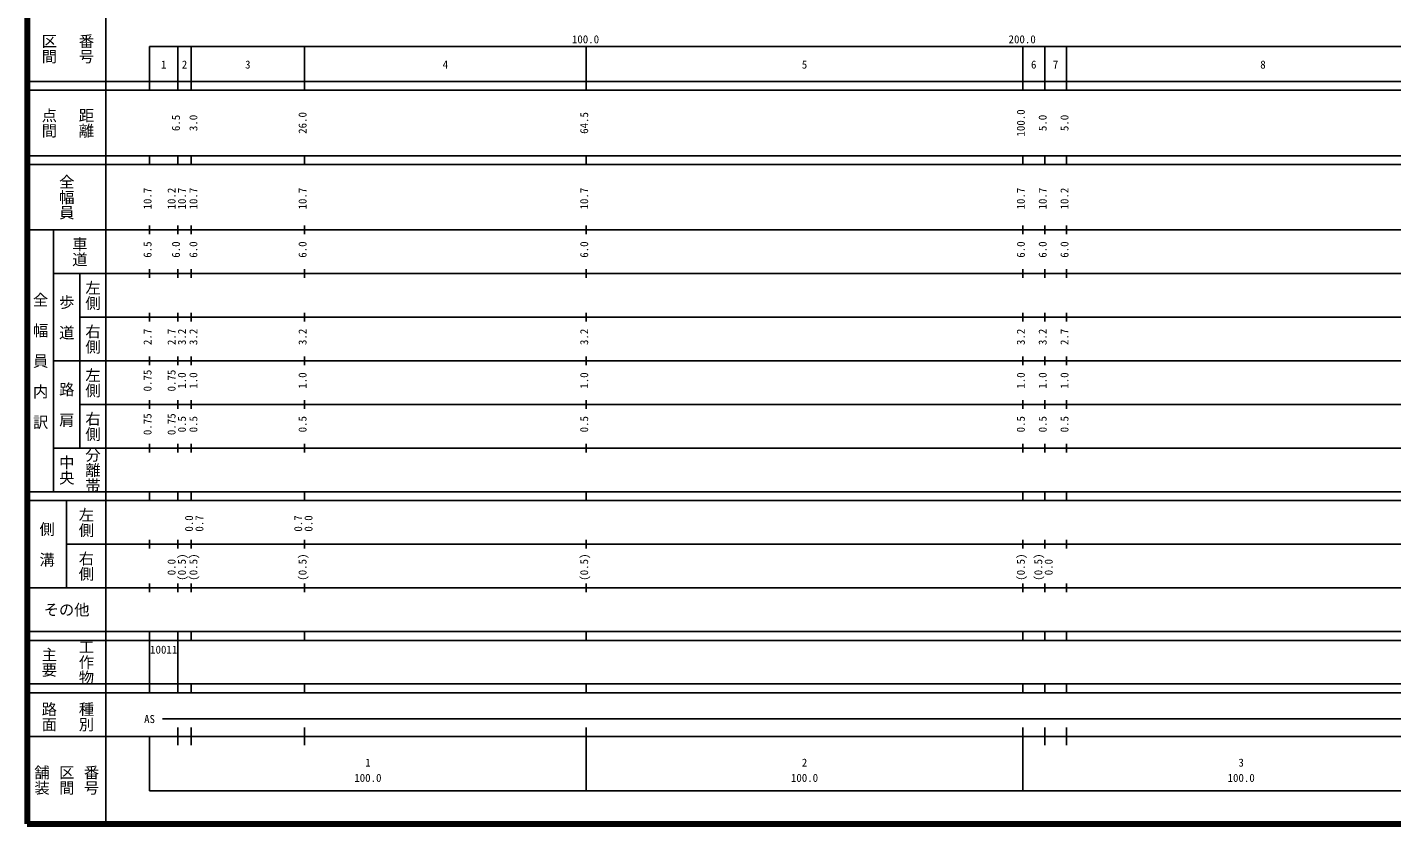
# Model space of a CAD drawing. Units: millimetres on the paper, enlarged 1000 times. Extents: x 40000 to 680000, y 20000 to 380000.
# Drawn here: x 40000 to 352480, y 20000 to 202409 of the extents above; entities that cross this region are included whole.
import ezdxf
from ezdxf.enums import TextEntityAlignment as Align

# ---------------------------------------------------------------- set-up
doc = ezdxf.new("R2010")
doc.units = ezdxf.units.MM
doc.header["$LTSCALE"] = 1000
doc.layers.add('S-TTL', color=2, linetype='Continuous', lineweight=140)
doc.layers.add('S-TTL-BAND', color=7, linetype='Continuous', lineweight=25)
doc.styles.add('@ＭＳ ゴシック', font='')
doc.styles.add('ＭＳ ゴシック', font='')
doc.styles.get('@ＭＳ ゴシック').set_extended_font_data('@MS Gothic')
doc.styles.get('ＭＳ ゴシック').set_extended_font_data('MS Gothic')

msp = doc.modelspace()

# ---------------------------------------------------------------- linework, layer by layer
at = {"layer": 'S-TTL'}
for p, q in [((40000, 380000), (40000, 20000)), ((40000, 20000), (680000, 20000))]:
    msp.add_line(p, q, dxfattribs=at)
at = {"layer": 'S-TTL-BAND'}
for p, q in [((58000, 370000), (58000, 20000)), ((68000, 198000), (579000, 198000)), ((68000, 198000), (68000, 188000)), ((74500, 188000), (74500, 198000)), ((77500, 188000), (77500, 198000)), ((103500, 188000), (103500, 198000)), ((168000, 188000), (168000, 198000)), ((268000, 188000), (268000, 198000)), ((273000, 188000), (273000, 198000)), ((278000, 188000), (278000, 198000)), ((40000, 190000), (579000, 190000)), ((40000, 188000), (579000, 188000)), ((40000, 173000), (579000, 173000)), ((68000, 171000), (68000, 173000)), ((74500, 171000), (74500, 173000)), ((77500, 171000), (77500, 173000)), ((103500, 171000), (103500, 173000)), ((168000, 171000), (168000, 173000)), ((268000, 171000), (268000, 173000)), ((273000, 171000), (273000, 173000)), ((278000, 171000), (278000, 173000)), ((40000, 171000), (579000, 171000)), ((68000, 155000), (68000, 157000)), ((74500, 155000), (74500, 157000)), ((77500, 155000), (77500, 157000)), ((103500, 155000), (103500, 157000)), ((168000, 155000), (168000, 157000)), ((268000, 155000), (268000, 157000)), ((273000, 155000), (273000, 157000)), ((278000, 155000), (278000, 157000)), ((40000, 156000), (579000, 156000)), ((46000, 96000), (46000, 156000)), ((68000, 145000), (68000, 147000)), ((74500, 145000), (74500, 147000)), ((77500, 145000), (77500, 147000)), ((103500, 145000), (103500, 147000)), ((168000, 145000), (168000, 147000)), ((268000, 145000), (268000, 147000)), ((273000, 145000), (273000, 147000)), ((278000, 145000), (278000, 147000)), ((46000, 146000), (579000, 146000)), ((52000, 146000), (52000, 106000)), ((52000, 136000), (579000, 136000)), ((68000, 135000), (68000, 137000)), ((74500, 135000), (74500, 137000)), ((77500, 135000), (77500, 137000)), ((103500, 135000), (103500, 137000)), ((168000, 135000), (168000, 137000)), ((268000, 135000), (268000, 137000)), ((273000, 135000), (273000, 137000)), ((278000, 135000), (278000, 137000)), ((46000, 126000), (579000, 126000)), ((68000, 125000), (68000, 127000)), ((74500, 125000), (74500, 127000)), ((77500, 125000), (77500, 127000)), ((103500, 125000), (103500, 127000)), ((168000, 125000), (168000, 127000)), ((268000, 125000), (268000, 127000)), ((273000, 125000), (273000, 127000)), ((278000, 125000), (278000, 127000)), ((52000, 116000), (579000, 116000)), ((68000, 115000), (68000, 117000)), ((74500, 115000), (74500, 117000)), ((77500, 115000), (77500, 117000)), ((103500, 115000), (103500, 117000)), ((168000, 115000), (168000, 117000)), ((268000, 115000), (268000, 117000)), ((273000, 115000), (273000, 117000)), ((278000, 115000), (278000, 117000)), ((68000, 105000), (68000, 107000)), ((74500, 105000), (74500, 107000)), ((77500, 105000), (77500, 107000)), ((103500, 105000), (103500, 107000)), ((168000, 105000), (168000, 107000)), ((268000, 105000), (268000, 107000)), ((273000, 105000), (273000, 107000)), ((278000, 105000), (278000, 107000)), ((46000, 106000), (579000, 106000)), ((40000, 96000), (579000, 96000)), ((40000, 94000), (579000, 94000)), ((49000, 94000), (49000, 74000)), ((68000, 94000), (68000, 96000)), ((74500, 94000), (74500, 96000)), ((77500, 94000), (77500, 96000)), ((103500, 94000), (103500, 96000)), ((168000, 94000), (168000, 96000)), ((268000, 94000), (268000, 96000)), ((273000, 94000), (273000, 96000)), ((278000, 94000), (278000, 96000)), ((68000, 83000), (68000, 85000)), ((74500, 83000), (74500, 85000)), ((77500, 83000), (77500, 85000)), ((103500, 83000), (103500, 85000)), ((168000, 83000), (168000, 85000)), ((268000, 83000), (268000, 85000)), ((273000, 83000), (273000, 85000)), ((278000, 83000), (278000, 85000)), ((49000, 84000), (579000, 84000)), ((68000, 73000), (68000, 75000)), ((74500, 73000), (74500, 75000)), ((77500, 73000), (77500, 75000)), ((103500, 73000), (103500, 75000)), ((168000, 73000), (168000, 75000)), ((268000, 73000), (268000, 75000)), ((273000, 73000), (273000, 75000)), ((278000, 73000), (278000, 75000)), ((40000, 74000), (579000, 74000)), ((40000, 64000), (579000, 64000)), ((68000, 62000), (68000, 64000)), ((74500, 62000), (74500, 64000)), ((77500, 62000), (77500, 64000)), ((103500, 62000), (103500, 64000)), ((168000, 62000), (168000, 64000)), ((268000, 62000), (268000, 64000)), ((273000, 62000), (273000, 64000)), ((278000, 62000), (278000, 64000)), ((40000, 62000), (579000, 62000)), ((68000, 52000), (68000, 62000)), ((74500, 52000), (74500, 62000)), ((40000, 52000), (579000, 52000)), ((40000, 50000), (579000, 50000)), ((68000, 50000), (68000, 52000)), ((74500, 50000), (74500, 52000)), ((77500, 50000), (77500, 52000)), ((103500, 50000), (103500, 52000)), ((168000, 50000), (168000, 52000)), ((268000, 50000), (268000, 52000)), ((273000, 50000), (273000, 52000)), ((278000, 50000), (278000, 52000)), ((71000, 44000), (565000, 44000)), ((74500, 38000), (74500, 42000)), ((77500, 38000), (77500, 42000)), ((103500, 38000), (103500, 42000)), ((168000, 27500), (168000, 42000)), ((268000, 27500), (268000, 42000)), ((273000, 38000), (273000, 42000)), ((278000, 38000), (278000, 42000)), ((40000, 40000), (579000, 40000)), ((68000, 40000), (68000, 27500)), ((68000, 27500), (579000, 27500))]:
    msp.add_line(p, q, dxfattribs=at)

# ---------------------------------------------------------------- texts
at = {"layer": 'S-TTL-BAND', "style": '@ＭＳ ゴシック'}
for s, p in [('区間', (45000, 197500)), ('番号', (53500, 197500)), ('点間', (45000, 180500)), ('距離', (53500, 180500)), ('全幅員', (49000, 163500)), ('車道', (52000, 151000)), ('左側', (55000, 141000)), ('全\u3000幅\u3000員\u3000内\u3000訳', (43000, 126000)), ('歩\u3000道', (49000, 136000)), ('右側', (55000, 131000)), ('左側', (55000, 121000)), ('路\u3000肩', (49000, 116000)), ('右側', (55000, 111000)), ('中央', (49000, 101000)), ('分離帯', (55000, 101000)), ('左側', (53500, 89000)), ('側\u3000溝', (44500, 84000)), ('右側', (53500, 79000)), ('主要', (45000, 57000)), ('工作物', (53500, 57000)), ('路面', (45000, 44500)), ('種別', (53500, 44500)), ('舗装', (43333, 30000)), ('区間', (49000, 30000)), ('番号', (54667, 30000))]:
    msp.add_text(s, height=2566, rotation=270, dxfattribs=at).set_placement(p, align=Align.MIDDLE_CENTER)
at = {"layer": 'S-TTL-BAND', "style": 'ＭＳ ゴシック'}
for s, p in [('100.0', (167844, 198195)), ('200.0', (267844, 198195)), ('1', (71250, 192405)), ('2', (76000, 192405)), ('3', (90500, 192405)), ('4', (135750, 192405)), ('5', (218000, 192405)), ('6', (270500, 192405)), ('7', (275500, 192405)), ('8', (323000, 192405)), ('AS', (68000, 42500)), ('1', (118000, 32523)), ('2', (218000, 32523)), ('3', (318000, 32523)), ('100.0', (118000, 29033)), ('100.0', (218000, 29033)), ('100.0', (318000, 29033))]:
    msp.add_text(s, height=1833, dxfattribs=at).set_placement(p, align=Align.BOTTOM_CENTER)
for s, p in [('6.5', (75500, 180500)), ('3.0', (79500, 180500)), ('26.0', (104500, 180500)), ('64.5', (169000, 180500)), ('100.0', (269000, 180500)), ('5.0', (274000, 180500)), ('5.0', (279000, 180500)), ('10.7', (69000, 163174)), ('10.2', (74500, 163174)), ('10.7', (76870, 163174)), ('10.7', (79500, 163174)), ('10.7', (104500, 163174)), ('10.7', (169000, 163174)), ('10.7', (269000, 163174)), ('10.7', (274000, 163174)), ('10.2', (279000, 163174)), ('6.5', (69000, 151500)), ('6.0', (75500, 151500)), ('6.0', (79500, 151500)), ('6.0', (104500, 151500)), ('6.0', (169000, 151500)), ('6.0', (269000, 151500)), ('6.0', (274000, 151500)), ('6.0', (279000, 151500)), ('2.7', (69000, 131500)), ('2.7', (74500, 131500)), ('3.2', (76870, 131500)), ('3.2', (79500, 131500)), ('3.2', (104500, 131500)), ('3.2', (169000, 131500)), ('3.2', (269000, 131500)), ('3.2', (274000, 131500)), ('2.7', (279000, 131500)), ('0.75', (69000, 121500)), ('0.75', (74500, 121500)), ('1.0', (76870, 121500)), ('1.0', (79500, 121500)), ('1.0', (104500, 121500)), ('1.0', (169000, 121500)), ('1.0', (269000, 121500)), ('1.0', (274000, 121500)), ('1.0', (279000, 121500)), ('0.75', (69000, 111500)), ('0.75', (74500, 111500)), ('0.5', (76870, 111500)), ('0.5', (79500, 111500)), ('0.5', (104500, 111500)), ('0.5', (169000, 111500)), ('0.5', (269000, 111500)), ('0.5', (274000, 111500)), ('0.5', (279000, 111500)), ('0.0', (78500, 88764)), ('0.7', (80870, 88764)), ('0.7', (103500, 88764)), ('0.0', (105870, 88764)), ('(0.5)', (76870, 78764)), ('(0.5)', (79500, 78764)), ('(0.5)', (104500, 78764)), ('(0.5)', (169000, 78764)), ('(0.5)', (269000, 78764)), ('(0.5)', (273000, 78764)), ('0.0', (74500, 78764)), ('0.0', (275370, 78764))]:
    msp.add_text(s, height=1833, rotation=90, dxfattribs=at).set_placement(p, align=Align.BOTTOM_CENTER)
msp.add_text('その他', height=2566, dxfattribs=at).set_placement((49000, 69000), align=Align.MIDDLE_CENTER)
msp.add_text('10011', height=1833, dxfattribs=at).set_placement((68125, 58405), align=Align.BOTTOM_LEFT)

doc.saveas('drawing.dxf')
